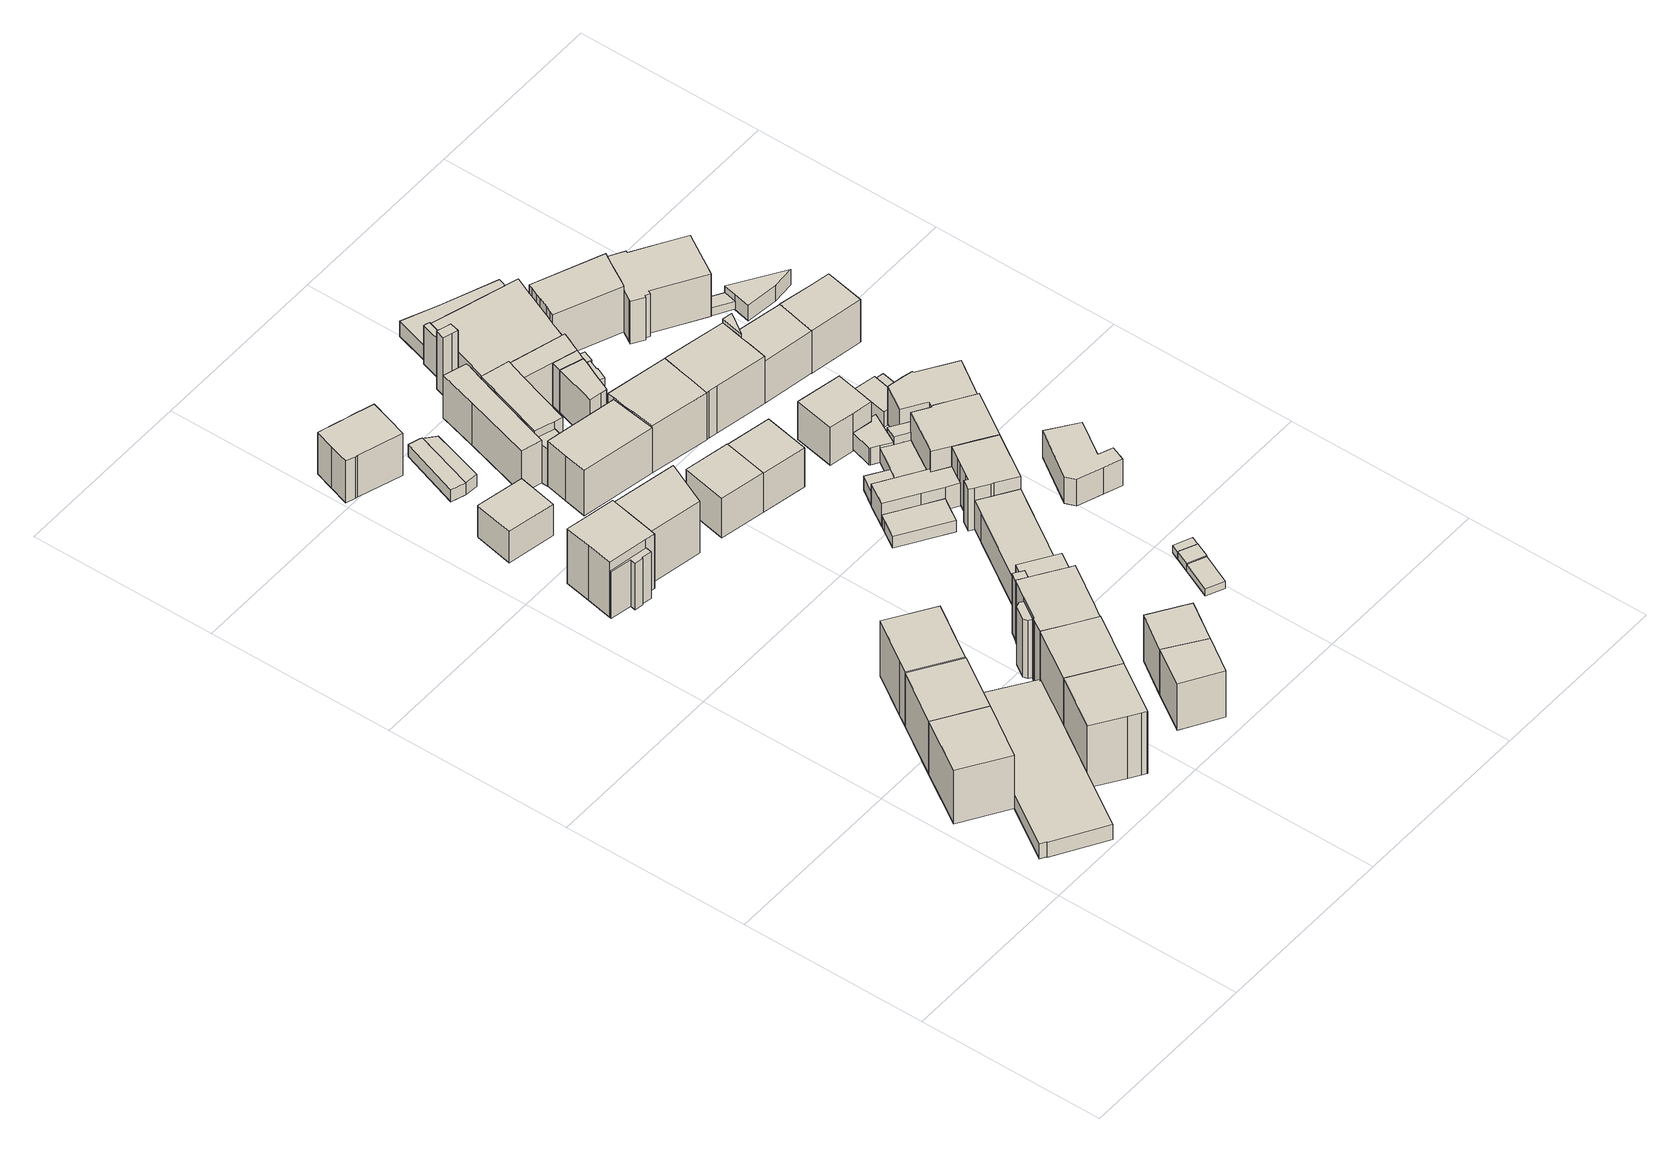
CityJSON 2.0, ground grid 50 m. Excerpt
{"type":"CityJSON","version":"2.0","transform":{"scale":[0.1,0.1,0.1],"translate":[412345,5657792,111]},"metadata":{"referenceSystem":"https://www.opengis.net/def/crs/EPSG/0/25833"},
"CityObjects":{
"building1":{"type":"Building","attributes":{"Dachtyp_tdc":"tdcGableRoof","Gemeindeschluessel":14612000,"Dachneigung":30.04,"QualitaetDacherkennung":74,"Geometrietyp2DReferenz":"3000","measuredHeight":19,"function":"31001_9998","roofType":"3100"},"geometry":[{"type":"Solid","lod":"1","boundaries":[[[[0,1,2,3]],[[4,5,6,7]],[[3,5,4,0]],[[2,6,5,3]],[[1,7,6,2]],[[0,4,7,1]]]]}]},
"building2":{"type":"Building","attributes":{"Dachtyp_tdc":"tdcPolyFlatRoof","Gemeindeschluessel":14612000,"Dachneigung":0,"QualitaetDacherkennung":54,"Geometrietyp2DReferenz":"3000","measuredHeight":4.67,"function":"31001_9998","roofType":"1000"},"geometry":[{"type":"Solid","lod":"1","boundaries":[[[[8,9,10,11,12,13,14,15,16,17]],[[18,19,20,21,22,7,6,23,24,25]],[[17,19,18,8]],[[16,20,19,17]],[[15,21,20,16]],[[14,22,21,15]],[[13,7,22,14]],[[12,6,7,13]],[[11,23,6,12]],[[10,24,23,11]],[[9,25,24,10]],[[8,18,25,9]]]]}]},
"building3":{"type":"Building","attributes":{"Dachtyp_tdc":"tdcFreeFormRoof","Gemeindeschluessel":14612000,"Dachneigung":30.27,"QualitaetDacherkennung":62,"Geometrietyp2DReferenz":"3000","measuredHeight":19,"function":"31001_9998","roofType":"5000"},"geometry":[{"type":"Solid","lod":"1","boundaries":[[[[3,2,26,27,28,29]],[[5,30,31,32,23,6]],[[29,30,5,3]],[[28,31,30,29]],[[27,32,31,28]],[[26,23,32,27]],[[2,6,23,26]],[[3,5,6,2]]]]}]},
"building4":{"type":"Building","attributes":{"Dachtyp_tdc":"tdcFreeFormRoof","Gemeindeschluessel":14612000,"Dachneigung":30.22,"QualitaetDacherkennung":73,"Geometrietyp2DReferenz":"3000","measuredHeight":21.8,"function":"31001_9998","roofType":"5000"},"geometry":[{"type":"Solid","lod":"1","boundaries":[[[[33,34,35,36,37,38,39]],[[40,41,42,43,44,45,46]],[[39,41,40,33]],[[38,42,41,39]],[[37,43,42,38]],[[36,44,43,37]],[[35,45,44,36]],[[34,46,45,35]],[[33,40,46,34]]]]}]},
"building5":{"type":"Building","attributes":{"Dachtyp_tdc":"tdcFreeFormRoof","Gemeindeschluessel":14612000,"Dachneigung":25.9,"QualitaetDacherkennung":73,"Geometrietyp2DReferenz":"3000","measuredHeight":19.26,"function":"31001_9998","roofType":"5000"},"geometry":[{"type":"Solid","lod":"1","boundaries":[[[[47,48,49,50,51,52,53,54,55]],[[56,57,58,59,60,61,62,63,64]],[[55,57,56,47]],[[54,58,57,55]],[[53,59,58,54]],[[52,60,59,53]],[[51,61,60,52]],[[50,62,61,51]],[[49,63,62,50]],[[48,64,63,49]],[[47,56,64,48]]]]}]},
"building6":{"type":"Building","attributes":{"Gemeindeschluessel":14612000,"Geometrietyp2DReferenz":"3000","function":"31001_9998","roofType":"9999"},"children":["building6-1","building6-2"]},
"building6-1":{"type":"BuildingPart","attributes":{"Dachtyp_tdc":"tdcGableRoof","Dachneigung":34.96,"QualitaetDacherkennung":77,"Geometrietyp2DReferenz":"3000","measuredHeight":19.8,"roofType":"3100"},"parents":["building6"],"geometry":[{"type":"Solid","lod":"1","boundaries":[[[[65,66,67,68,69,70,71,72,73]],[[74,75,76,77,78,79,80,81,82]],[[73,75,74,65]],[[72,76,75,73]],[[71,77,76,72]],[[70,78,77,71]],[[69,79,78,70]],[[68,80,79,69]],[[67,81,80,68]],[[66,82,81,67]],[[65,74,82,66]]]]}]},
"building6-2":{"type":"BuildingPart","attributes":{"Dachtyp_tdc":"tdcPolyFlatRoof","Dachneigung":3.71,"QualitaetDacherkennung":28,"Geometrietyp2DReferenz":"3000","measuredHeight":15.03,"roofType":"2100"},"parents":["building6"],"geometry":[{"type":"Solid","lod":"1","boundaries":[[[[83,84,85,86,87,88,89,90]],[[79,78,91,92,93,94,95,96]],[[90,78,79,83]],[[89,91,78,90]],[[88,92,91,89]],[[87,93,92,88]],[[86,94,93,87]],[[85,95,94,86]],[[84,96,95,85]],[[83,79,96,84]]]]}]},
"building7":{"type":"Building","attributes":{"Dachtyp_tdc":"tdcGableRoof","Gemeindeschluessel":14612000,"Dachneigung":30.26,"QualitaetDacherkennung":69,"Geometrietyp2DReferenz":"3000","measuredHeight":21.8,"function":"31001_9998","roofType":"3100"},"geometry":[{"type":"Solid","lod":"1","boundaries":[[[[97,98,99,100,101,102,39,103,38]],[[104,105,106,25,24,107,108,109,110]],[[38,105,104,97]],[[103,106,105,38]],[[39,25,106,103]],[[102,24,25,39]],[[101,107,24,102]],[[100,108,107,101]],[[99,109,108,100]],[[98,110,109,99]],[[97,104,110,98]]]]}]},
"building8":{"type":"Building","attributes":{"Dachtyp_tdc":"tdcFreeFormRoof","Gemeindeschluessel":14612000,"Dachneigung":35.36,"QualitaetDacherkennung":54,"Geometrietyp2DReferenz":"3000","measuredHeight":11.76,"function":"31001_9998","roofType":"5000"},"geometry":[{"type":"Solid","lod":"1","boundaries":[[[[111,112,113,114,115]],[[116,117,118,119,120]],[[115,117,116,111]],[[114,118,117,115]],[[113,119,118,114]],[[112,120,119,113]],[[111,116,120,112]]]]}]},
"building9":{"type":"Building","attributes":{"Dachtyp_tdc":"tdcGableRoof","Gemeindeschluessel":14612000,"Dachneigung":24.87,"QualitaetDacherkennung":83,"Geometrietyp2DReferenz":"3000","measuredHeight":15.9,"function":"31001_9998","roofType":"3100"},"geometry":[{"type":"Solid","lod":"1","boundaries":[[[[121,122,123,124]],[[125,126,127,128]],[[124,126,125,121]],[[123,127,126,124]],[[122,128,127,123]],[[121,125,128,122]]]]}]},
"building10":{"type":"Building","attributes":{"Dachtyp_tdc":"tdcGableRoof","Gemeindeschluessel":14612000,"Dachneigung":15.06,"QualitaetDacherkennung":72,"Geometrietyp2DReferenz":"3000","measuredHeight":13.99,"function":"31001_9998","roofType":"3100"},"geometry":[{"type":"Solid","lod":"1","boundaries":[[[[129,130,131,132,133,134,135,136,137,138,139,140,141,142,143]],[[144,145,146,147,148,149,150,151,152,153,154,155,156,157,158]],[[143,145,144,129]],[[142,146,145,143]],[[141,147,146,142]],[[140,148,147,141]],[[139,149,148,140]],[[138,150,149,139]],[[137,151,150,138]],[[136,152,151,137]],[[135,153,152,136]],[[134,154,153,135]],[[133,155,154,134]],[[132,156,155,133]],[[131,157,156,132]],[[130,158,157,131]],[[129,144,158,130]]]]}]},
"building11":{"type":"Building","attributes":{"Gemeindeschluessel":14612000,"Geometrietyp2DReferenz":"3000","function":"31001_9998","roofType":"9999"},"children":["building11-1","building11-2"]},
"building11-1":{"type":"BuildingPart","attributes":{"Dachtyp_tdc":"tdcGableRoof","Dachneigung":29.72,"QualitaetDacherkennung":77,"Geometrietyp2DReferenz":"3000","measuredHeight":21.71,"roofType":"3100"},"parents":["building11"],"geometry":[{"type":"Solid","lod":"1","boundaries":[[[[159,160,161,162,163,164,165,166,167,168,169,170,171,172,173,174]],[[175,176,177,178,179,180,181,182,183,184,185,186,187,188,189,190]],[[174,176,175,159]],[[173,177,176,174]],[[172,178,177,173]],[[171,179,178,172]],[[170,180,179,171]],[[169,181,180,170]],[[168,182,181,169]],[[167,183,182,168]],[[166,184,183,167]],[[165,185,184,166]],[[164,186,185,165]],[[163,187,186,164]],[[162,188,187,163]],[[161,189,188,162]],[[160,190,189,161]],[[159,175,190,160]]]]}]},
"building11-2":{"type":"BuildingPart","attributes":{"Dachtyp_tdc":"tdcPolyFlatRoof","Dachneigung":0,"QualitaetDacherkennung":73,"Geometrietyp2DReferenz":"3000","measuredHeight":18.42,"roofType":"1000"},"parents":["building11"],"geometry":[{"type":"Solid","lod":"1","boundaries":[[[[191,192,193,194,195,196,197,198,199]],[[175,200,201,202,203,204,177,205,176]],[[199,200,175,191]],[[198,201,200,199]],[[197,202,201,198]],[[196,203,202,197]],[[195,204,203,196]],[[194,177,204,195]],[[193,205,177,194]],[[192,176,205,193]],[[191,175,176,192]]]]}]},
"building12":{"type":"Building","attributes":{"Dachtyp_tdc":"tdcGableRoof","Gemeindeschluessel":14612000,"Dachneigung":30.03,"QualitaetDacherkennung":73,"Geometrietyp2DReferenz":"3000","measuredHeight":18.27,"function":"31001_9998","roofType":"3100"},"geometry":[{"type":"Solid","lod":"1","boundaries":[[[[206,207,208,209]],[[210,211,212,213]],[[209,211,210,206]],[[208,212,211,209]],[[207,213,212,208]],[[206,210,213,207]]]]}]},
"building13":{"type":"Building","attributes":{"Dachtyp_tdc":"tdcPolyFlatRoof","Gemeindeschluessel":14612000,"Dachneigung":5.96,"QualitaetDacherkennung":40,"Geometrietyp2DReferenz":"3000","measuredHeight":18.94,"function":"31001_9998","roofType":"2100"},"geometry":[{"type":"Solid","lod":"1","boundaries":[[[[214,215,216,217]],[[218,219,220,221]],[[217,219,218,214]],[[216,220,219,217]],[[215,221,220,216]],[[214,218,221,215]]]]}]},
"building14":{"type":"Building","attributes":{"Dachtyp_tdc":"tdcGableRoof","Gemeindeschluessel":14612000,"Dachneigung":24.34,"QualitaetDacherkennung":83,"Geometrietyp2DReferenz":"3000","measuredHeight":15.84,"function":"31001_9998","roofType":"3100"},"geometry":[{"type":"Solid","lod":"1","boundaries":[[[[222,223,224,225]],[[126,226,227,127]],[[225,226,126,222]],[[224,227,226,225]],[[223,127,227,224]],[[222,126,127,223]]]]}]},
"building15":{"type":"Building","attributes":{"Dachtyp_tdc":"tdcPolyFlatRoof","Gemeindeschluessel":14612000,"Dachneigung":9.29,"QualitaetDacherkennung":86,"Geometrietyp2DReferenz":"3000","measuredHeight":4.21,"function":"31001_9998","roofType":"2100"},"geometry":[{"type":"Solid","lod":"1","boundaries":[[[[228,229,230,231,232]],[[233,234,235,236,237]],[[232,234,233,228]],[[231,235,234,232]],[[230,236,235,231]],[[229,237,236,230]],[[228,233,237,229]]]]}]},
"building16":{"type":"Building","attributes":{"Dachtyp_tdc":"tdcPolyFlatRoof","Gemeindeschluessel":14612000,"Dachneigung":8.35,"QualitaetDacherkennung":89,"Geometrietyp2DReferenz":"3000","measuredHeight":4.08,"function":"31001_9998","roofType":"2100"},"geometry":[{"type":"Solid","lod":"1","boundaries":[[[[238,239,240,241,242]],[[243,244,245,246,247]],[[242,244,243,238]],[[241,245,244,242]],[[240,246,245,241]],[[239,247,246,240]],[[238,243,247,239]]]]}]},
"building17":{"type":"Building","attributes":{"Dachtyp_tdc":"tdcPolyFlatRoof","Gemeindeschluessel":14612000,"Dachneigung":0,"QualitaetDacherkennung":44,"Geometrietyp2DReferenz":"3000","measuredHeight":14.8,"function":"31001_9998","roofType":"1000"},"geometry":[{"type":"Solid","lod":"1","boundaries":[[[[248,249,250,251,252,253]],[[219,218,254,255,256,257]],[[253,218,219,248]],[[252,254,218,253]],[[251,255,254,252]],[[250,256,255,251]],[[249,257,256,250]],[[248,219,257,249]]]]}]},
"building18":{"type":"Building","attributes":{"Dachtyp_tdc":"tdcPolyFlatRoof","Gemeindeschluessel":14612000,"Dachneigung":0,"QualitaetDacherkennung":57,"Geometrietyp2DReferenz":"3000","measuredHeight":14.86,"function":"31001_9998","roofType":"1000"},"geometry":[{"type":"Solid","lod":"1","boundaries":[[[[252,251,258,259]],[[254,260,261,255]],[[259,260,254,252]],[[258,261,260,259]],[[251,255,261,258]],[[252,254,255,251]]]]}]},
"building19":{"type":"Building","attributes":{"Dachtyp_tdc":"tdcGableRoof","Gemeindeschluessel":14612000,"Dachneigung":34.9,"QualitaetDacherkennung":56,"Geometrietyp2DReferenz":"3000","measuredHeight":16.53,"function":"31001_9998","roofType":"3100"},"geometry":[{"type":"Solid","lod":"1","boundaries":[[[[262,263,264,265,266,267,268]],[[269,270,271,272,273,274,275]],[[268,270,269,262]],[[267,271,270,268]],[[266,272,271,267]],[[265,273,272,266]],[[264,274,273,265]],[[263,275,274,264]],[[262,269,275,263]]]]}]},
"building20":{"type":"Building","attributes":{"Dachtyp_tdc":"tdcPolyFlatRoof","Gemeindeschluessel":14612000,"Dachneigung":26.07,"QualitaetDacherkennung":68,"Geometrietyp2DReferenz":"3000","measuredHeight":15.01,"function":"31001_9998","roofType":"2100"},"geometry":[{"type":"Solid","lod":"1","boundaries":[[[[276,277,278,279,280,281,282]],[[283,284,285,286,287,288,289]],[[282,284,283,276]],[[281,285,284,282]],[[280,286,285,281]],[[279,287,286,280]],[[278,288,287,279]],[[277,289,288,278]],[[276,283,289,277]]]]}]},
"building21":{"type":"Building","attributes":{"Dachtyp_tdc":"tdcHipAndGableRoof","Gemeindeschluessel":14612000,"Dachneigung":29.91,"QualitaetDacherkennung":65,"Geometrietyp2DReferenz":"3000","measuredHeight":14.23,"function":"31001_9998","roofType":"5000"},"geometry":[{"type":"Solid","lod":"1","boundaries":[[[[290,291,292,293]],[[294,295,296,297]],[[293,295,294,290]],[[292,296,295,293]],[[291,297,296,292]],[[290,294,297,291]]]]}]},
"building22":{"type":"Building","attributes":{"Dachtyp_tdc":"tdcGableRoof","Gemeindeschluessel":14612000,"Dachneigung":42.7,"QualitaetDacherkennung":55,"Geometrietyp2DReferenz":"3000","measuredHeight":11.68,"function":"31001_9998","roofType":"3100"},"geometry":[{"type":"Solid","lod":"1","boundaries":[[[[298,299,300,301,302,303,304,305]],[[306,307,308,309,310,311,312,313]],[[305,307,306,298]],[[304,308,307,305]],[[303,309,308,304]],[[302,310,309,303]],[[301,311,310,302]],[[300,312,311,301]],[[299,313,312,300]],[[298,306,313,299]]]]}]},
"building23":{"type":"Building","attributes":{"Dachtyp_tdc":"tdcPolyFlatRoof","Gemeindeschluessel":14612000,"Dachneigung":2.88,"QualitaetDacherkennung":75,"Geometrietyp2DReferenz":"3000","measuredHeight":3.75,"function":"31001_9998","roofType":"2100"},"geometry":[{"type":"Solid","lod":"1","boundaries":[[[[314,315,316,317,318,319,320,321]],[[322,323,324,325,326,327,328,329]],[[321,323,322,314]],[[320,324,323,321]],[[319,325,324,320]],[[318,326,325,319]],[[317,327,326,318]],[[316,328,327,317]],[[315,329,328,316]],[[314,322,329,315]]]]}]},
"building24":{"type":"Building","attributes":{"Gemeindeschluessel":14612000,"Geometrietyp2DReferenz":"3000","function":"31001_9998","roofType":"9999"},"children":["building24-1","building24-2","building24-3","building24-4"]},
"building24-1":{"type":"BuildingPart","attributes":{"Dachtyp_tdc":"tdcPolyFlatRoof","Dachneigung":6.18,"QualitaetDacherkennung":66,"Geometrietyp2DReferenz":"3000","measuredHeight":13.87,"roofType":"2100"},"parents":["building24"],"geometry":[{"type":"Solid","lod":"1","boundaries":[[[[330,331,332,333]],[[334,335,336,337]],[[333,335,334,330]],[[332,336,335,333]],[[331,337,336,332]],[[330,334,337,331]]]]}]},
"building24-2":{"type":"BuildingPart","attributes":{"Dachtyp_tdc":"tdcPolyFlatRoof","Dachneigung":8.28,"QualitaetDacherkennung":59,"Geometrietyp2DReferenz":"3000","measuredHeight":14.79,"roofType":"2100"},"parents":["building24"],"geometry":[{"type":"Solid","lod":"1","boundaries":[[[[338,339,340,341,342,343]],[[344,345,346,347,348,349]],[[343,345,344,338]],[[342,346,345,343]],[[341,347,346,342]],[[340,348,347,341]],[[339,349,348,340]],[[338,344,349,339]]]]}]},
"building24-3":{"type":"BuildingPart","attributes":{"Dachtyp_tdc":"tdcPolyFlatRoof","Dachneigung":6.23,"QualitaetDacherkennung":66,"Geometrietyp2DReferenz":"3000","measuredHeight":13.77,"roofType":"2100"},"parents":["building24"],"geometry":[{"type":"Solid","lod":"1","boundaries":[[[[350,351,331,330,352,353,354]],[[348,355,356,357,334,337,349]],[[354,355,348,350]],[[353,356,355,354]],[[352,357,356,353]],[[330,334,357,352]],[[331,337,334,330]],[[351,349,337,331]],[[350,348,349,351]]]]}]},
"building24-4":{"type":"BuildingPart","attributes":{"Dachtyp_tdc":"tdcPolyFlatRoof","Dachneigung":6.95,"QualitaetDacherkennung":38,"Geometrietyp2DReferenz":"3000","measuredHeight":12.22,"roofType":"2100"},"parents":["building24"],"geometry":[{"type":"Solid","lod":"1","boundaries":[[[[358,359,360,361,362]],[[363,364,346,345,365]],[[362,364,363,358]],[[361,346,364,362]],[[360,345,346,361]],[[359,365,345,360]],[[358,363,365,359]]]]}]},
"building25":{"type":"Building","attributes":{"Dachtyp_tdc":"tdcHipAndGableRoof","Gemeindeschluessel":14612000,"Dachneigung":27.73,"QualitaetDacherkennung":77,"Geometrietyp2DReferenz":"3000","measuredHeight":13.89,"function":"31001_9998","roofType":"5000"},"geometry":[{"type":"Solid","lod":"1","boundaries":[[[[366,367,368,369]],[[297,370,371,294]],[[369,370,297,366]],[[368,371,370,369]],[[367,294,371,368]],[[366,297,294,367]]]]}]},
"building26":{"type":"Building","attributes":{"Dachtyp_tdc":"tdcFreeFormRoof","Gemeindeschluessel":14612000,"Dachneigung":32.81,"QualitaetDacherkennung":47,"Geometrietyp2DReferenz":"3000","measuredHeight":18.88,"function":"31001_9998","roofType":"5000"},"geometry":[{"type":"Solid","lod":"1","boundaries":[[[[372,373,374,375,376,377]],[[378,379,380,381,382,383]],[[377,379,378,372]],[[376,380,379,377]],[[375,381,380,376]],[[374,382,381,375]],[[373,383,382,374]],[[372,378,383,373]]]]}]},
"building27":{"type":"Building","attributes":{"Dachtyp_tdc":"tdcPolyFlatRoof","Gemeindeschluessel":14612000,"Dachneigung":7.04,"QualitaetDacherkennung":74,"Geometrietyp2DReferenz":"3000","measuredHeight":13.84,"function":"31001_9998","roofType":"2100"},"geometry":[{"type":"Solid","lod":"1","boundaries":[[[[384,385,386,387,388,389,390,391]],[[392,393,394,395,396,397,398,399]],[[391,393,392,384]],[[390,394,393,391]],[[389,395,394,390]],[[388,396,395,389]],[[387,397,396,388]],[[386,398,397,387]],[[385,399,398,386]],[[384,392,399,385]]]]}]},
"building28":{"type":"Building","attributes":{"Dachtyp_tdc":"tdcCutGableRoof","Gemeindeschluessel":14612000,"Dachneigung":36.58,"QualitaetDacherkennung":76,"Geometrietyp2DReferenz":"3000","measuredHeight":17.27,"function":"31001_9998","roofType":"9999"},"geometry":[{"type":"Solid","lod":"1","boundaries":[[[[400,401,402,403,404,405,406,407,408,409]],[[410,274,273,411,272,412,413,414,415,416]],[[409,274,410,400]],[[408,273,274,409]],[[407,411,273,408]],[[406,272,411,407]],[[405,412,272,406]],[[404,413,412,405]],[[403,414,413,404]],[[402,415,414,403]],[[401,416,415,402]],[[400,410,416,401]]]]}]},
"building29":{"type":"Building","attributes":{"Dachtyp_tdc":"tdcPolyFlatRoof","Gemeindeschluessel":14612000,"Dachneigung":3.38,"QualitaetDacherkennung":59,"Geometrietyp2DReferenz":"3000","measuredHeight":7.41,"function":"31001_9998","roofType":"2100"},"geometry":[{"type":"Solid","lod":"1","boundaries":[[[[417,418,419,420,421,422,423,424,425]],[[327,326,325,426,427,428,429,430,431]],[[425,326,327,417]],[[424,325,326,425]],[[423,426,325,424]],[[422,427,426,423]],[[421,428,427,422]],[[420,429,428,421]],[[419,430,429,420]],[[418,431,430,419]],[[417,327,431,418]]]]}]},
"building30":{"type":"Building","attributes":{"Dachtyp_tdc":"tdcPolyFlatRoof","Gemeindeschluessel":14612000,"Dachneigung":3.75,"QualitaetDacherkennung":68,"Geometrietyp2DReferenz":"3000","measuredHeight":2.41,"function":"31001_9998","roofType":"2100"},"geometry":[{"type":"Solid","lod":"1","boundaries":[[[[432,433,434,435]],[[436,437,438,439]],[[435,437,436,432]],[[434,438,437,435]],[[433,439,438,434]],[[432,436,439,433]]]]}]},
"building31":{"type":"Building","attributes":{"Dachtyp_tdc":"tdcPolyFlatRoof","Gemeindeschluessel":14612000,"Dachneigung":33.09,"QualitaetDacherkennung":48,"Geometrietyp2DReferenz":"3000","measuredHeight":4.26,"function":"31001_9998","roofType":"2100"},"geometry":[{"type":"Solid","lod":"1","boundaries":[[[[440,441,442,443]],[[444,445,446,447]],[[443,445,444,440]],[[442,446,445,443]],[[441,447,446,442]],[[440,444,447,441]]]]}]},
"building32":{"type":"Building","attributes":{"Dachtyp_tdc":"tdcFreeFormRoof","Gemeindeschluessel":14612000,"Dachneigung":52.32,"QualitaetDacherkennung":5,"Geometrietyp2DReferenz":"3000","measuredHeight":4.51,"function":"31001_9998","roofType":"5000"},"geometry":[{"type":"Solid","lod":"1","boundaries":[[[[448,449,450,451]],[[444,452,453,445]],[[451,452,444,448]],[[450,453,452,451]],[[449,445,453,450]],[[448,444,445,449]]]]}]},
"building33":{"type":"Building","attributes":{"Dachtyp_tdc":"tdcFreeFormRoof","Gemeindeschluessel":14612000,"Dachneigung":14.86,"QualitaetDacherkennung":26,"Geometrietyp2DReferenz":"3000","measuredHeight":2.79,"function":"31001_9998","roofType":"5000"},"geometry":[{"type":"Solid","lod":"1","boundaries":[[[[454,455,456,457]],[[438,458,459,439]],[[457,458,438,454]],[[456,459,458,457]],[[455,439,459,456]],[[454,438,439,455]]]]}]},
"building34":{"type":"Building","attributes":{"Dachtyp_tdc":"tdcGableRoof","Gemeindeschluessel":14612000,"Dachneigung":23.26,"QualitaetDacherkennung":57,"Geometrietyp2DReferenz":"3000","measuredHeight":14.53,"function":"31001_9998","roofType":"3100"},"geometry":[{"type":"Solid","lod":"1","boundaries":[[[[460,461,462,463,464,465,466,467,468,469,470,471,472]],[[473,310,309,474,475,476,477,478,479,480,481,482,312]],[[472,310,473,460]],[[471,309,310,472]],[[470,474,309,471]],[[469,475,474,470]],[[468,476,475,469]],[[467,477,476,468]],[[466,478,477,467]],[[465,479,478,466]],[[464,480,479,465]],[[463,481,480,464]],[[462,482,481,463]],[[461,312,482,462]],[[460,473,312,461]]]]}]},
"building35":{"type":"Building","attributes":{"Dachtyp_tdc":"tdcPolyFlatRoof","Gemeindeschluessel":14612000,"Dachneigung":6.17,"QualitaetDacherkennung":33,"Geometrietyp2DReferenz":"3000","measuredHeight":2.76,"function":"31001_9998","roofType":"2100"},"geometry":[{"type":"Solid","lod":"1","boundaries":[[[[483,484,485,486]],[[459,458,487,488]],[[486,458,459,483]],[[485,487,458,486]],[[484,488,487,485]],[[483,459,488,484]]]]}]},
"building36":{"type":"Building","attributes":{"Dachtyp_tdc":"tdcPolyFlatRoof","Gemeindeschluessel":14612000,"Dachneigung":31.43,"QualitaetDacherkennung":70,"Geometrietyp2DReferenz":"3000","measuredHeight":7.88,"function":"31001_9998","roofType":"2100"},"geometry":[{"type":"Solid","lod":"1","boundaries":[[[[489,490,491,492,493,494,495,496]],[[497,498,453,452,499,500,501,502]],[[496,498,497,489]],[[495,453,498,496]],[[494,452,453,495]],[[493,499,452,494]],[[492,500,499,493]],[[491,501,500,492]],[[490,502,501,491]],[[489,497,502,490]]]]}]},
"building37":{"type":"Building","attributes":{"Gemeindeschluessel":14612000,"Geometrietyp2DReferenz":"3000","function":"31001_9998","roofType":"9999"},"children":["building37-1","building37-2","building37-3"]},
"building37-1":{"type":"BuildingPart","attributes":{"Dachtyp_tdc":"tdcGableRoof","Dachneigung":10.19,"QualitaetDacherkennung":48,"Geometrietyp2DReferenz":"3000","measuredHeight":13.18,"roofType":"3100"},"parents":["building37"],"geometry":[{"type":"Solid","lod":"1","boundaries":[[[[503,504,505,506,507,508,509,510,511,512,513,514,515,516]],[[517,518,519,520,521,522,523,524,525,526,527,528,529,530]],[[516,518,517,503]],[[515,519,518,516]],[[514,520,519,515]],[[513,521,520,514]],[[512,522,521,513]],[[511,523,522,512]],[[510,524,523,511]],[[509,525,524,510]],[[508,526,525,509]],[[507,527,526,508]],[[506,528,527,507]],[[505,529,528,506]],[[504,530,529,505]],[[503,517,530,504]]]]}]},
"building37-2":{"type":"BuildingPart","attributes":{"Dachtyp_tdc":"tdcGableRoof","Dachneigung":10.2,"QualitaetDacherkennung":25,"Geometrietyp2DReferenz":"3000","measuredHeight":13.23,"roofType":"3100"},"parents":["building37"],"geometry":[{"type":"Solid","lod":"1","boundaries":[[[[531,532,533,534,535]],[[536,524,522,537,538]],[[535,524,536,531]],[[534,522,524,535]],[[533,537,522,534]],[[532,538,537,533]],[[531,536,538,532]]]]}]},
"building37-3":{"type":"BuildingPart","attributes":{"Dachtyp_tdc":"tdcPolyFlatRoof","Dachneigung":0,"QualitaetDacherkennung":1,"Geometrietyp2DReferenz":"3000","measuredHeight":6.79,"roofType":"1000"},"parents":["building37"],"geometry":[{"type":"Solid","lod":"1","boundaries":[[[[539,540,541,542,543,544,545]],[[546,547,548,549,550,521,520]],[[545,547,546,539]],[[544,548,547,545]],[[543,549,548,544]],[[542,550,549,543]],[[541,521,550,542]],[[540,520,521,541]],[[539,546,520,540]]]]}]},
"building38":{"type":"Building","attributes":{"Gemeindeschluessel":14612000,"Geometrietyp2DReferenz":"3000","function":"31001_9998","roofType":"9999"},"children":["building38-1","building38-2","building38-3"]},
"building38-1":{"type":"BuildingPart","attributes":{"Dachtyp_tdc":"tdcPolyFlatRoof","Dachneigung":13.95,"QualitaetDacherkennung":65,"Geometrietyp2DReferenz":"3000","measuredHeight":4.97,"roofType":"2100"},"parents":["building38"],"geometry":[{"type":"Solid","lod":"1","boundaries":[[[[551,552,553,554]],[[555,556,557,558]],[[554,556,555,551]],[[553,557,556,554]],[[552,558,557,553]],[[551,555,558,552]]]]}]},
"building38-2":{"type":"BuildingPart","attributes":{"Dachtyp_tdc":"tdcGableRoof","Dachneigung":12.78,"QualitaetDacherkennung":55,"Geometrietyp2DReferenz":"3000","measuredHeight":5.43,"roofType":"3100"},"parents":["building38"],"geometry":[{"type":"Solid","lod":"1","boundaries":[[[[559,560,561,562,563,564]],[[555,565,566,567,568,556]],[[564,565,555,559]],[[563,566,565,564]],[[562,567,566,563]],[[561,568,567,562]],[[560,556,568,561]],[[559,555,556,560]]]]}]},
"building38-3":{"type":"BuildingPart","attributes":{"Dachtyp_tdc":"tdcGableRoof","Dachneigung":19.98,"QualitaetDacherkennung":52,"Geometrietyp2DReferenz":"3000","measuredHeight":15.36,"roofType":"3100"},"parents":["building38"],"geometry":[{"type":"Solid","lod":"1","boundaries":[[[[569,570,571,572,573,574,575,576,577,578,579]],[[568,567,580,581,582,583,584,585,586,587,588]],[[579,567,568,569]],[[578,580,567,579]],[[577,581,580,578]],[[576,582,581,577]],[[575,583,582,576]],[[574,584,583,575]],[[573,585,584,574]],[[572,586,585,573]],[[571,587,586,572]],[[570,588,587,571]],[[569,568,588,570]]]]}]},
"building39":{"type":"Building","attributes":{"Dachtyp_tdc":"tdcPolyFlatRoof","Gemeindeschluessel":14612000,"Dachneigung":26.91,"QualitaetDacherkennung":56,"Geometrietyp2DReferenz":"3000","measuredHeight":7.61,"function":"31001_9998","roofType":"2100"},"geometry":[{"type":"Solid","lod":"1","boundaries":[[[[492,491,589,590,591]],[[592,593,594,595,596]],[[591,593,592,492]],[[590,594,593,591]],[[589,595,594,590]],[[491,596,595,589]],[[492,592,596,491]]]]}]},
"building40":{"type":"Building","attributes":{"Dachtyp_tdc":"tdcFreeFormRoof","Gemeindeschluessel":14612000,"Dachneigung":18.64,"QualitaetDacherkennung":56,"Geometrietyp2DReferenz":"3000","measuredHeight":6.89,"function":"31001_9998","roofType":"5000"},"geometry":[{"type":"Solid","lod":"1","boundaries":[[[[597,598,599,600,601,602,603,604,605]],[[606,607,608,609,610,611,612,613,614]],[[605,607,606,597]],[[604,608,607,605]],[[603,609,608,604]],[[602,610,609,603]],[[601,611,610,602]],[[600,612,611,601]],[[599,613,612,600]],[[598,614,613,599]],[[597,606,614,598]]]]}]},
"building41":{"type":"Building","attributes":{"Dachtyp_tdc":"tdcHipRoof","Gemeindeschluessel":14612000,"Dachneigung":29.62,"QualitaetDacherkennung":68,"Geometrietyp2DReferenz":"3000","measuredHeight":13.62,"function":"31001_9998","roofType":"3200"},"geometry":[{"type":"Solid","lod":"1","boundaries":[[[[615,616,617,618,619,620,621]],[[622,623,624,625,626,627,628]],[[621,623,622,615]],[[620,624,623,621]],[[619,625,624,620]],[[618,626,625,619]],[[617,627,626,618]],[[616,628,627,617]],[[615,622,628,616]]]]}]},
"building42":{"type":"Building","attributes":{"Gemeindeschluessel":14612000,"Geometrietyp2DReferenz":"3000","function":"31001_9998","roofType":"9999"},"children":["building42-1","building42-2"]},
"building42-1":{"type":"BuildingPart","attributes":{"Dachtyp_tdc":"tdcCutGableRoof","Dachneigung":39.09,"QualitaetDacherkennung":72,"Geometrietyp2DReferenz":"3000","measuredHeight":17.09,"roofType":"9999"},"parents":["building42"],"geometry":[{"type":"Solid","lod":"1","boundaries":[[[[629,630,631,632,633,634,635,404,403,636,637,400,638,639]],[[640,641,642,643,644,645,646,647,648,649,650,651,652,653]],[[639,641,640,629]],[[638,642,641,639]],[[400,643,642,638]],[[637,644,643,400]],[[636,645,644,637]],[[403,646,645,636]],[[404,647,646,403]],[[635,648,647,404]],[[634,649,648,635]],[[633,650,649,634]],[[632,651,650,633]],[[631,652,651,632]],[[630,653,652,631]],[[629,640,653,630]]]]}]},
"building42-2":{"type":"BuildingPart","attributes":{"Dachtyp_tdc":"tdcPolyFlatRoof","Dachneigung":27.9,"QualitaetDacherkennung":53,"Geometrietyp2DReferenz":"3000","measuredHeight":17.72,"roofType":"2100"},"parents":["building42"],"geometry":[{"type":"Solid","lod":"1","boundaries":[[[[654,655,656,657]],[[650,658,659,652]],[[657,658,650,654]],[[656,659,658,657]],[[655,652,659,656]],[[654,650,652,655]]]]}]},
"building43":{"type":"Building","attributes":{"Dachtyp_tdc":"tdcPolyFlatRoof","Gemeindeschluessel":14612000,"Dachneigung":13.86,"QualitaetDacherkennung":49,"Geometrietyp2DReferenz":"3000","measuredHeight":7.35,"function":"31001_9998","roofType":"2100"},"geometry":[{"type":"Solid","lod":"1","boundaries":[[[[660,661,662,663,664,665,666]],[[667,668,669,670,671,672,673]],[[666,668,667,660]],[[665,669,668,666]],[[664,670,669,665]],[[663,671,670,664]],[[662,672,671,663]],[[661,673,672,662]],[[660,667,673,661]]]]}]},
"building44":{"type":"Building","attributes":{"Dachtyp_tdc":"tdcPolyFlatRoof","Gemeindeschluessel":14612000,"Dachneigung":0,"QualitaetDacherkennung":38,"Geometrietyp2DReferenz":"3000","measuredHeight":4.78,"function":"31001_9998","roofType":"1000"},"geometry":[{"type":"Solid","lod":"1","boundaries":[[[[674,675,676,677,678,679]],[[680,681,682,683,684,685]],[[679,681,680,674]],[[678,682,681,679]],[[677,683,682,678]],[[676,684,683,677]],[[675,685,684,676]],[[674,680,685,675]]]]}]},
"building45":{"type":"Building","attributes":{"Dachtyp_tdc":"tdcFreeFormRoof","Gemeindeschluessel":14612000,"Dachneigung":28.73,"QualitaetDacherkennung":36,"Geometrietyp2DReferenz":"3000","measuredHeight":11.08,"function":"31001_9998","roofType":"5000"},"geometry":[{"type":"Solid","lod":"1","boundaries":[[[[686,687,688,689,690,691,692,693]],[[694,695,696,697,698,699,700,701]],[[693,695,694,686]],[[692,696,695,693]],[[691,697,696,692]],[[690,698,697,691]],[[689,699,698,690]],[[688,700,699,689]],[[687,701,700,688]],[[686,694,701,687]]]]}]},
"building46":{"type":"Building","attributes":{"Dachtyp_tdc":"tdcFreeFormRoof","Gemeindeschluessel":14612000,"Dachneigung":39.08,"QualitaetDacherkennung":61,"Geometrietyp2DReferenz":"3000","measuredHeight":16.7,"function":"31001_9998","roofType":"5000"},"geometry":[{"type":"Solid","lod":"1","boundaries":[[[[702,703,704,705,706,707,708,709,710]],[[711,712,713,714,715,716,717,718,719]],[[710,712,711,702]],[[709,713,712,710]],[[708,714,713,709]],[[707,715,714,708]],[[706,716,715,707]],[[705,717,716,706]],[[704,718,717,705]],[[703,719,718,704]],[[702,711,719,703]]]]}]},
"building47":{"type":"Building","attributes":{"Dachtyp_tdc":"tdcGambrelRoof","Gemeindeschluessel":14612000,"Dachneigung":22.81,"QualitaetDacherkennung":100,"Geometrietyp2DReferenz":"3000","measuredHeight":16.41,"function":"31001_9998","roofType":"9999"},"geometry":[{"type":"Solid","lod":"1","boundaries":[[[[720,721,722,723,724,725,726,727,728,729,730,731,732]],[[733,734,735,736,737,738,739,740,741,742,743,744,745]],[[732,734,733,720]],[[731,735,734,732]],[[730,736,735,731]],[[729,737,736,730]],[[728,738,737,729]],[[727,739,738,728]],[[726,740,739,727]],[[725,741,740,726]],[[724,742,741,725]],[[723,743,742,724]],[[722,744,743,723]],[[721,745,744,722]],[[720,733,745,721]]]]}]},
"building48":{"type":"Building","attributes":{"Dachtyp_tdc":"tdcFreeFormRoof","Gemeindeschluessel":14612000,"Dachneigung":44.46,"QualitaetDacherkennung":13,"Geometrietyp2DReferenz":"3000","measuredHeight":6.31,"function":"31001_9998","roofType":"5000"},"geometry":[{"type":"Solid","lod":"1","boundaries":[[[[746,747,748,749,750,751]],[[752,753,754,755,756,757]],[[751,753,752,746]],[[750,754,753,751]],[[749,755,754,750]],[[748,756,755,749]],[[747,757,756,748]],[[746,752,757,747]]]]}]},
"building49":{"type":"Building","attributes":{"Dachtyp_tdc":"tdcPolyFlatRoof","Gemeindeschluessel":14612000,"Dachneigung":0,"QualitaetDacherkennung":0,"Geometrietyp2DReferenz":"3000","BezugspunktDach":"2000","measuredHeight":3,"function":"31001_9998"},"geometry":[{"type":"Solid","lod":"1","boundaries":[[[[758,759,760]],[[717,761,718]],[[760,761,717,758]],[[759,718,761,760]],[[758,717,718,759]]]]}]},
"building50":{"type":"Building","attributes":{"Dachtyp_tdc":"tdcFreeFormRoof","Gemeindeschluessel":14612000,"Dachneigung":32.58,"QualitaetDacherkennung":57,"Geometrietyp2DReferenz":"3000","measuredHeight":15.22,"function":"31001_9998","roofType":"5000"},"geometry":[{"type":"Solid","lod":"1","boundaries":[[[[762,763,764,765,766]],[[767,768,640,652,659]],[[766,768,767,762]],[[765,640,768,766]],[[764,652,640,765]],[[763,659,652,764]],[[762,767,659,763]]]]}]},
"building51":{"type":"Building","attributes":{"Dachtyp_tdc":"tdcFreeFormRoof","Gemeindeschluessel":14612000,"Dachneigung":35.56,"QualitaetDacherkennung":14,"Geometrietyp2DReferenz":"3000","measuredHeight":4.41,"function":"31001_9998","roofType":"5000"},"geometry":[{"type":"Solid","lod":"1","boundaries":[[[[769,770,771,772]],[[773,774,775,776]],[[772,774,773,769]],[[771,775,774,772]],[[770,776,775,771]],[[769,773,776,770]]]]}]},
"building52":{"type":"Building","attributes":{"name":"Emmauskirche","Dachtyp_tdc":"tdcGableRoof","Gemeindeschluessel":14612000,"Dachneigung":40.57,"QualitaetDacherkennung":100,"Geometrietyp2DReferenz":"3000","measuredHeight":16.93,"function":"31001_3041","roofType":"3100"},"geometry":[{"type":"Solid","lod":"1","boundaries":[[[[777,778,779,780,781,782,783,784,785,786,787,788,789,790,791,792]],[[793,794,795,796,797,798,744,799,739,800,801,802,803,804,805,806]],[[792,794,793,777]],[[791,795,794,792]],[[790,796,795,791]],[[789,797,796,790]],[[788,798,797,789]],[[787,744,798,788]],[[786,799,744,787]],[[785,739,799,786]],[[784,800,739,785]],[[783,801,800,784]],[[782,802,801,783]],[[781,803,802,782]],[[780,804,803,781]],[[779,805,804,780]],[[778,806,805,779]],[[777,793,806,778]]]]}]},
"building53":{"type":"Building","attributes":{"Dachtyp_tdc":"tdcLeanToRoof","Gemeindeschluessel":14612000,"Dachneigung":0,"QualitaetDacherkennung":100,"Geometrietyp2DReferenz":"3000","measuredHeight":6.68,"function":"31001_9998","roofType":"2100"},"geometry":[{"type":"Solid","lod":"1","boundaries":[[[[807,808,809,810]],[[800,739,811,812]],[[810,739,800,807]],[[809,811,739,810]],[[808,812,811,809]],[[807,800,812,808]]]]}]},
"building54":{"type":"Building","attributes":{"Dachtyp_tdc":"tdcFreeFormRoof","Gemeindeschluessel":14612000,"Dachneigung":33.21,"QualitaetDacherkennung":55,"Geometrietyp2DReferenz":"3000","measuredHeight":15.23,"function":"31001_9998","roofType":"5000"},"geometry":[{"type":"Solid","lod":"1","boundaries":[[[[813,814,815,816,817]],[[818,819,820,821,822]],[[817,819,818,813]],[[816,820,819,817]],[[815,821,820,816]],[[814,822,821,815]],[[813,818,822,814]]]]}]},
"building55":{"type":"Building","attributes":{"Dachtyp_tdc":"tdcPolyFlatRoof","Gemeindeschluessel":14612000,"Dachneigung":6.17,"QualitaetDacherkennung":48,"Geometrietyp2DReferenz":"3000","measuredHeight":2.77,"function":"31001_9998","roofType":"2100"},"geometry":[{"type":"Solid","lod":"1","boundaries":[[[[823,824,825,826]],[[827,828,829,830]],[[826,828,827,823]],[[825,829,828,826]],[[824,830,829,825]],[[823,827,830,824]]]]}]},
"building56":{"type":"Building","attributes":{"Dachtyp_tdc":"tdcLeanToRoof","Gemeindeschluessel":14612000,"Dachneigung":0,"QualitaetDacherkennung":100,"Geometrietyp2DReferenz":"3000","measuredHeight":4.74,"function":"31001_9998","roofType":"2100"},"geometry":[{"type":"Solid","lod":"1","boundaries":[[[[831,832,833,834,835]],[[836,837,838,839,840]],[[835,837,836,831]],[[834,838,837,835]],[[833,839,838,834]],[[832,840,839,833]],[[831,836,840,832]]]]}]},
"building57":{"type":"Building","attributes":{"Dachtyp_tdc":"tdcPolyFlatRoof","Gemeindeschluessel":14612000,"Dachneigung":3.38,"QualitaetDacherkennung":62,"Geometrietyp2DReferenz":"3000","measuredHeight":5.18,"function":"31001_9998","roofType":"2100"},"geometry":[{"type":"Solid","lod":"1","boundaries":[[[[841,842,843,844,845]],[[846,847,848,849,850]],[[845,847,846,841]],[[844,848,847,845]],[[843,849,848,844]],[[842,850,849,843]],[[841,846,850,842]]]]}]}
},
"vertices":[
[26,315,185],[147,237,185],[237,374,185],[115,453,185],[26,315,16],[115,453,16],[237,374,16],[147,237,16],
[297,148,63],[384,281,63],[468,411,63],[324,509,63],[237,374,63],[147,237,63],[56,97,63],[71,88,63],[70,86,63],[204,4,63],[297,148,16],[204,4,16],[70,86,16],[71,88,16],[56,97,16],[324,509,16],[468,411,16],[384,281,16],
[324,509,185],[322,511,185],[204,588,185],[201,585,185],[201,585,16],[204,588,16],[322,511,16],
[297,148,213],[376,94,213],[404,76,213],[415,70,213],[416,69,213],[503,203,213],[384,281,213],[297,148,17],[384,281,17],[503,203,17],[416,69,17],[415,70,17],[404,76,17],[376,94,17],
[325,515,188],[387,610,188],[415,653,188],[408,658,188],[297,731,188],[224,619,188],[207,592,188],[204,588,188],[322,511,188],[325,515,13],[322,511,13],[204,588,13],[207,592,13],[224,619,13],[297,731,13],[408,658,13],[415,653,13],[387,610,13],
[230,1373,175],[244,1442,175],[111,1468,175],[98,1398,175],[84,1328,175],[191,1309,175],[217,1304,175],[218,1312,175],[220,1320,175],[230,1373,2],[220,1320,2],[218,1312,2],[217,1304,2],[191,1309,2],[84,1328,2],[98,1398,2],[111,1468,2],[244,1442,2],
[84,1328,149],[83,1323,149],[140,1312,149],[138,1297,149],[160,1293,149],[161,1296,149],[188,1291,149],[191,1309,149],[188,1291,2],[161,1296,2],[160,1293,2],[138,1297,2],[140,1312,2],[83,1323,2],
[589,334,213],[589,336,213],[588,335,213],[529,373,213],[470,412,213],[468,411,213],[443,242,213],[589,334,16],[503,203,16],[443,242,16],[470,412,16],[529,373,16],[588,335,16],[589,336,16],
[104,1713,101],[83,1610,101],[211,1585,101],[232,1690,101],[106,1716,101],[104,1713,2],[106,1716,2],[232,1690,2],[211,1585,2],[83,1610,2],
[564,100,162],[663,39,162],[723,129,162],[627,197,162],[564,100,16],[627,197,16],[723,129,16],[663,39,16],
[30,2003,139],[37,2001,139],[153,1963,139],[170,2016,139],[187,2070,139],[182,2072,139],[174,2074,139],[132,2088,139],[118,2092,139],[88,2101,139],[75,2105,139],[63,2109,139],[40,2116,139],[23,2063,139],[6,2011,139],[30,2003,7],[6,2011,7],[23,2063,7],[40,2116,7],[63,2109,7],[75,2105,7],[88,2101,7],[118,2092,7],[132,2088,7],[174,2074,7],[182,2072,7],[187,2070,7],[170,2016,7],[153,1963,7],[37,2001,7],
[494,451,211],[488,442,211],[470,412,211],[528,374,211],[588,335,211],[589,337,211],[608,364,211],[682,478,211],[668,487,211],[623,517,211],[591,538,211],[566,554,211],[564,555,211],[562,551,211],[532,507,211],[495,450,211],[494,451,15],[495,450,15],[532,507,15],[562,551,15],[564,555,15],[566,554,15],[591,538,15],[623,517,15],[668,487,15],[682,478,15],[608,364,15],[589,337,15],[588,335,15],[528,374,15],[470,412,15],[488,442,15],
[494,451,199],[495,450,199],[533,507,199],[532,507,199],[523,514,199],[509,510,199],[487,476,199],[491,463,199],[499,458,199],[499,458,15],[491,463,15],[487,476,15],[509,510,15],[523,514,15],[533,507,15],
[244,1442,167],[220,1320,167],[366,1291,167],[419,1407,167],[244,1442,3],[419,1407,3],[366,1291,3],[220,1320,3],
[608,563,202],[584,580,202],[566,554,202],[591,538,202],[608,563,14],[591,538,14],[566,554,14],[584,580,14],
[627,197,161],[723,129,161],[788,228,161],[691,292,161],[691,292,16],[788,228,16],
[193,1817,41],[245,1979,41],[241,1982,41],[210,1992,41],[155,1830,41],[193,1817,3],[155,1830,3],[210,1992,3],[241,1982,3],[245,1979,3],
[230,1814,40],[262,1921,40],[272,1956,40],[245,1979,40],[193,1817,40],[230,1814,2],[193,1817,2],[245,1979,2],[272,1956,2],[262,1921,2],
[591,538,162],[668,487,162],[682,478,162],[701,505,162],[610,566,162],[608,563,162],[610,566,14],[701,505,14],[682,478,14],[668,487,14],
[733,555,162],[642,614,162],[642,614,14],[733,555,14],
[313,1629,147],[301,1567,147],[500,1528,147],[509,1591,147],[518,1651,147],[373,1679,147],[325,1688,147],[313,1629,4],[325,1688,4],[373,1679,4],[518,1651,4],[509,1591,4],[500,1528,4],[301,1567,4],
[326,1706,137],[397,1931,137],[413,1977,137],[414,1986,137],[354,2005,137],[325,1900,137],[273,1721,137],[326,1706,2],[273,1721,2],[325,1900,2],[354,2005,2],[414,1986,2],[413,1977,2],[397,1931,2],
[553,1257,129],[576,1376,129],[457,1400,129],[433,1281,129],[553,1257,4],[433,1281,4],[457,1400,4],[576,1376,4],
[686,585,102],[733,555,102],[884,787,102],[837,818,102],[826,825,102],[793,847,102],[769,810,102],[642,614,102],[686,585,11],[642,614,11],[769,810,11],[793,847,11],[826,825,11],[837,818,11],[884,787,11],[733,555,11],
[638,958,43],[765,877,43],[785,909,43],[804,938,43],[756,969,43],[677,1019,43],[673,1013,43],[666,1002,43],[638,958,7],[666,1002,7],[673,1013,7],[677,1019,7],[756,969,7],[804,938,7],[785,909,7],[765,877,7],
[598,1815,138],[533,1834,138],[525,1808,138],[585,1788,138],[598,1815,3],[585,1788,3],[525,1808,3],[533,1834,3],
[406,1708,145],[454,1857,145],[472,1911,145],[397,1931,145],[334,1731,145],[385,1715,145],[406,1708,3],[385,1715,3],[334,1731,3],[397,1931,3],[472,1911,3],[454,1857,3],
[472,1911,138],[454,1857,138],[604,1829,138],[617,1857,138],[622,1869,138],[622,1869,3],[617,1857,3],[604,1829,3],
[325,1688,122],[373,1679,122],[385,1715,122],[334,1731,122],[326,1706,122],[325,1688,3],[326,1706,3],[373,1679,3],
[576,1376,127],[553,1257,127],[673,1233,127],[696,1352,127],[696,1352,4],[673,1233,4],
[415,2070,189],[407,2045,189],[430,2038,189],[445,2033,189],[452,2059,189],[437,2063,189],[415,2070,6],[437,2063,6],[452,2059,6],[445,2033,6],[430,2038,6],[407,2045,6],
[545,1698,139],[561,1735,139],[579,1773,139],[585,1788,139],[525,1808,139],[491,1696,139],[524,1691,139],[540,1688,139],[545,1698,4],[540,1688,4],[524,1691,4],[491,1696,4],[525,1808,4],[585,1788,4],[579,1773,4],[561,1735,4],
[657,1496,153],[670,1558,153],[674,1579,153],[685,1635,153],[686,1636,153],[520,1669,153],[518,1651,153],[512,1612,153],[509,1591,153],[500,1528,153],[657,1496,4],[512,1612,4],[520,1669,4],[686,1636,4],[685,1635,4],[674,1579,4],[670,1558,4],
[804,938,79],[835,919,79],[844,933,79],[865,966,79],[823,993,79],[829,1001,79],[712,1075,79],[677,1019,79],[756,969,79],[712,1075,7],[829,1001,7],[823,993,7],[865,966,7],[844,933,7],[835,919,7],
[982,286,39],[1019,367,39],[972,388,39],[936,307,39],[982,286,17],[936,307,17],[972,388,17],[1019,367,17],
[561,1735,38],[545,1698,38],[570,1688,38],[587,1724,38],[561,1735,5],[587,1724,5],[570,1688,5],[545,1698,5],
[561,1735,41],[587,1724,41],[605,1762,41],[579,1773,41],[579,1773,5],[605,1762,5],
[972,388,42],[1019,367,42],[1036,405,42],[990,426,42],[990,426,17],[1036,405,17],
[831,822,142],[884,787,142],[959,904,142],[906,939,142],[865,966,142],[844,933,142],[835,919,142],[816,889,142],[806,874,142],[796,880,142],[780,855,142],[793,847,142],[826,825,142],[831,822,11],[780,855,11],[796,880,11],[806,874,11],[816,889,11],[835,919,11],[844,933,11],[865,966,11],[906,939,11],[959,904,11],
[1036,405,41],[1046,428,41],[999,448,41],[990,426,41],[999,448,17],[1046,428,17],
[634,1785,70],[632,1787,70],[643,1813,70],[604,1829,70],[585,1788,70],[579,1773,70],[605,1762,70],[621,1755,70],[634,1785,5],[621,1755,5],[585,1788,5],[604,1829,5],[643,1813,5],[632,1787,5],
[640,1909,121],[644,1919,121],[659,1951,121],[685,2011,121],[688,2019,121],[710,2067,121],[554,2113,121],[476,2137,121],[458,2076,121],[452,2059,121],[445,2033,121],[412,1927,121],[622,1869,121],[627,1879,121],[640,1909,4],[627,1879,4],[622,1869,4],[412,1927,4],[445,2033,4],[452,2059,4],[458,2076,4],[476,2137,4],[554,2113,4],[710,2067,4],[688,2019,4],[685,2011,4],[659,1951,4],[644,1919,4],
[467,2140,126],[461,2142,126],[437,2063,126],[452,2059,126],[476,2137,126],[467,2140,4],[437,2063,4],[461,2142,4],
[397,1931,71],[412,1927,71],[445,2033,71],[430,2038,71],[426,2027,71],[414,1986,71],[413,1977,71],[397,1931,4],[413,1977,4],[414,1986,4],[426,2027,4],[430,2038,4],
[794,1085,53],[742,1119,53],[712,1075,53],[765,1042,53],[794,1085,9],[765,1042,9],[712,1075,9],[742,1119,9],
[794,1085,56],[765,1042,56],[829,1001,56],[893,1104,56],[858,1125,56],[832,1143,56],[832,1143,9],[858,1125,9],[893,1104,9],[829,1001,9],
[829,1001,143],[823,993,143],[865,966,143],[914,934,143],[959,904,143],[1034,1019,143],[988,1049,143],[943,1077,143],[937,1080,143],[935,1077,143],[893,1104,143],[935,1077,9],[937,1080,9],[943,1077,9],[988,1049,9],[1034,1019,9],[959,904,9],[914,934,9],[865,966,9],[823,993,9],
[648,1813,70],[658,1840,70],[617,1857,70],[604,1829,6],[617,1857,6],[658,1840,6],[648,1813,6],[643,1813,6],
[904,1211,63],[882,1215,63],[880,1204,63],[827,1215,63],[810,1157,63],[813,1155,63],[832,1143,63],[858,1125,63],[874,1155,63],[904,1211,10],[874,1155,10],[858,1125,10],[832,1143,10],[813,1155,10],[810,1157,10],[827,1215,10],[880,1204,10],[882,1215,10],
[781,1335,125],[761,1228,125],[827,1215,125],[880,1204,125],[882,1215,125],[889,1249,125],[901,1311,125],[781,1335,5],[901,1311,5],[889,1249,5],[882,1215,5],[880,1204,5],[827,1215,5],[761,1228,5],
[826,1463,153],[837,1518,153],[841,1540,153],[843,1551,153],[853,1602,153],[717,1630,153],[692,1635,153],[675,1584,153],[668,1551,153],[664,1495,153],[688,1490,153],[826,1463,5],[688,1490,5],[664,1495,5],[657,1496,5],[668,1551,5],[675,1584,5],[685,1635,5],[686,1636,5],[692,1635,5],[717,1630,5],[853,1602,5],[843,1551,5],[841,1540,5],[837,1518,5],
[853,1602,165],[841,1540,165],[862,1571,165],[879,1597,165],[879,1597,5],[862,1571,5],
[858,1125,80],[935,1077,80],[937,1080,80],[943,1077,80],[958,1101,80],[898,1139,80],[874,1155,80],[858,1125,11],[874,1155,11],[898,1139,11],[958,1101,11],[943,1077,11],[937,1080,11],[935,1077,11],
[554,2113,55],[710,2067,55],[734,2139,55],[588,2196,55],[495,2235,55],[466,2140,55],[554,2113,7],[466,2140,7],[495,2235,7],[588,2196,7],[734,2139,7],[710,2067,7],
[1103,669,95],[1119,707,95],[1081,722,95],[1140,811,95],[1065,865,95],[980,738,95],[990,711,95],[1057,687,95],[1103,669,11],[1057,687,11],[990,711,11],[980,738,11],[1065,865,11],[1140,811,11],[1081,722,11],[1119,707,11],
[1104,1124,127],[1009,1186,127],[1010,1189,127],[985,1195,127],[939,1204,127],[898,1139,127],[958,1101,127],[943,1077,127],[1034,1019,127],[1104,1124,10],[1034,1019,10],[943,1077,10],[958,1101,10],[898,1139,10],[939,1204,10],[985,1195,10],[1010,1189,10],[1009,1186,10],
[650,1932,149],[644,1919,149],[812,1849,149],[820,1861,149],[842,1899,149],[856,1922,149],[863,1934,149],[869,1944,149],[688,2019,149],[684,2008,149],[674,1987,149],[668,1973,149],[657,1947,149],[650,1932,5],[657,1947,5],[668,1973,5],[674,1987,5],[684,2008,5],[688,2019,5],[869,1944,5],[863,1934,5],[856,1922,5],[842,1899,5],[820,1861,5],[812,1849,5],[644,1919,5],
[986,1203,54],[1004,1291,54],[948,1302,54],[929,1206,54],[939,1204,54],[985,1195,54],[986,1203,5],[985,1195,5],[939,1204,5],[929,1206,5],[948,1302,5],[1004,1291,5],
[985,1195,40],[1010,1189,40],[986,1203,40],[986,1203,10],
[989,1546,137],[862,1571,137],[841,1540,137],[826,1463,137],[966,1438,137],[989,1546,5],[966,1438,5],
[1029,1286,46],[1004,1291,46],[986,1203,46],[1010,1189,46],[1029,1286,6],[1010,1189,6],[986,1203,6],[1004,1291,6],
[842,1802,139],[970,1725,139],[988,1754,139],[1005,1782,139],[1038,1836,139],[974,1875,139],[909,1914,139],[911,1919,139],[869,1944,139],[832,1883,139],[812,1849,139],[795,1820,139],[791,1814,139],[822,1795,139],[826,1801,139],[837,1794,139],[842,1802,5],[837,1794,5],[826,1801,5],[822,1795,5],[791,1814,5],[795,1820,5],[832,1883,5],[911,1919,5],[909,1914,5],[974,1875,5],[1038,1836,5],[1005,1782,5],[988,1754,5],[970,1725,5],
[911,1919,71],[933,1957,71],[891,1981,71],[869,1944,71],[891,1981,5],[933,1957,5],
[1131,1518,138],[1082,1527,138],[989,1546,138],[966,1438,138],[1110,1412,138],[1131,1518,4],[1110,1412,4],[966,1438,4],[989,1546,4],[1082,1527,4],
[970,1725,31],[1020,1695,31],[1027,1730,31],[988,1754,31],[970,1725,6],[988,1754,6],[1027,1730,6],[1020,1695,6],
[911,1919,55],[909,1914,55],[975,1877,55],[999,1919,55],[933,1957,55],[911,1919,7],[933,1957,7],[999,1919,7],[975,1877,7],[909,1914,7],
[1010,1651,53],[1097,1640,53],[1158,1645,53],[1027,1730,53],[1020,1695,53],[1010,1651,4],[1020,1695,4],[1027,1730,4],[1158,1645,4],[1097,1640,4]
]}
